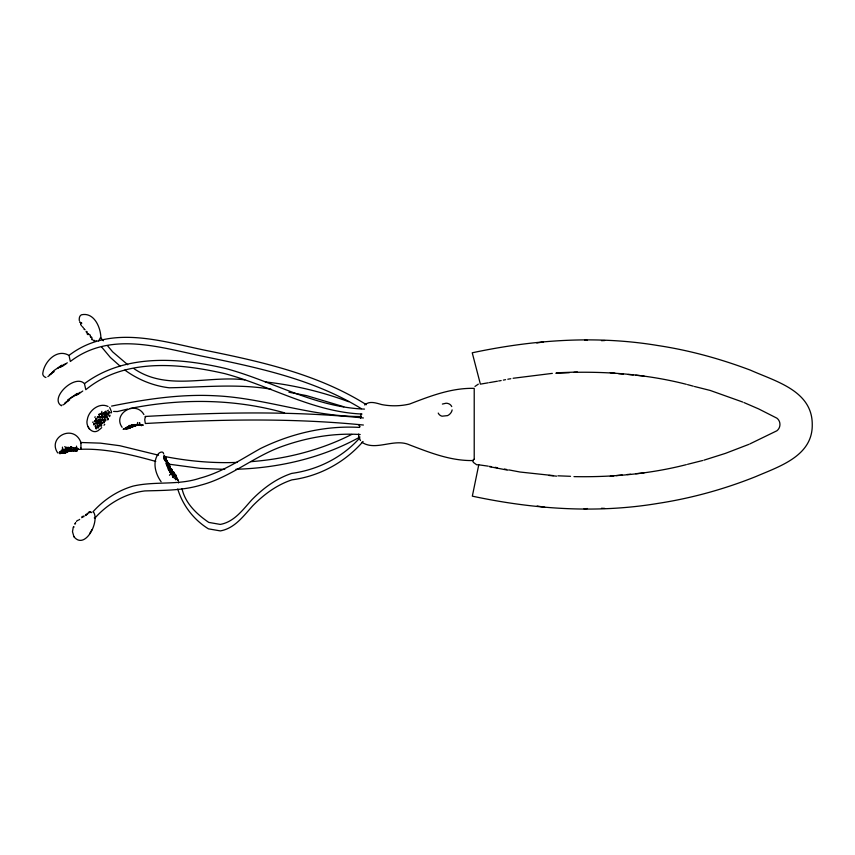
<?xml version="1.0" encoding="UTF-8"?>
<svg xmlns="http://www.w3.org/2000/svg" width="855" height="855" viewBox="0 0 855 855"><rect width="100%" height="100%" fill="white"/><g stroke="black" fill="none" stroke-linecap="round" stroke-linejoin="round"><path stroke-width="1.28" d="M80.936 443.157L80.947 442.495C73.722 423.204 46.993 437.365 57.723 452.936M155.749 461.422C131.36 454.678 106.458 448.394 80.936 449.281L80.947 442.495L100.505 443.147L119.796 445.712L158.57 455.202M358.683 434.051L358.63 436.371L360.447 440.517M101.456 414.611C102.258 410.603 99.383 415.754 101.574 413.863L101.307 413.382M359.239 427.404C325.135 425.427 290.946 433.581 260.401 448.576C240.811 459.53 221.894 472.345 199.942 478.169C178.214 485.597 154.99 480.938 132.985 486.132C117.477 490.674 103.658 499.886 92.906 511.878L93.537 512.081C99.95 521.443 85.051 550.524 73.947 536.737M360.554 418.362L361.067 414.044M97.16 421.13L97.224 422.423M98.817 419.944L98.304 420.842L98.881 421.226M105.005 415.872L105.069 417.155M73.263 527.086L72.493 531.735L73.947 536.737M488.291 466.167L478.768 464.81L472.334 496.157C533.221 509.163 596.256 513.705 657.912 503.413C691.471 498.262 724.409 489.167 755.948 476.524C779.504 466.37 812.838 455.939 812.25 424.475C812.336 390.649 775.464 381.362 750.498 370.183C720.541 358.886 689.558 350.315 657.912 345.538C596.224 335.224 533.167 339.82 472.238 352.794L480.382 384.141L488.291 382.784M178.46 482.957L178.46 481.921M98.614 340.953L100.484 337.64L103.38 340.771M73.808 526.498L73.925 527.246M78.521 520.171L79.665 519.359M82.443 517.061L82.337 516.324L81.759 517.735M82.956 517.04L83.822 515.928L83.929 516.666M86.28 514.966C86.996 512.818 84.143 516.367 85.949 515.394M90.683 512.508L90.822 511.792L89.893 512.444M79.846 321.619L79.889 322.228M82.465 326.706L83.491 327.999M85.115 329.741L84.025 329.293L84.282 328.694M91.699 337.212L92.062 338.227M92.703 339.948L91.624 339.499L91.88 338.901M96.102 340.653L96.134 341.263M101.841 411.383L101.563 413.318M107.185 411.009L108.382 410.176M94.264 517.906L95.258 517.478M89.615 533.734L92.051 529.534M60.694 451.419C64.392 450.606 57.114 452.316 60.801 451.504M73.37 449.666C76.758 449.281 69.244 450.478 72.654 449.773M73.477 449.516L72.429 449.687M73.092 450.948C76.597 450.232 70.676 451.761 73.145 450.489M75.187 523.826L75.657 522.683L74.834 524.072M363.396 417.967C290.946 410.721 217.94 412.345 145.339 416.46L144.741 419.773L145.339 423.514C217.94 419.41 290.946 417.785 363.396 425.031M62.094 404.917L61.41 405.751C49.066 398.323 74.823 373.55 84.453 383.649L85.799 389.709C124.509 357.828 179.101 363.193 224.758 373.624C270.864 385.979 313.144 412.035 361.986 414.034M169.472 475.284L171.171 473.317M104 425.234L104.738 424.411M474.974 386.439L478.319 384.141M359.613 438.102C342.043 457.714 317.643 469.801 291.705 473.403C276.357 478.447 263.158 488.291 251.926 499.705C242.884 509.633 234.388 521.871 220.291 524.414L208.791 522.416C196.639 514.133 185.172 503.157 182.04 488.718M363.065 441.49C344.843 462.448 319.481 476.192 291.972 479.847C276.838 484.817 263.821 494.521 252.749 505.775C243.536 515.96 234.772 528.337 220.366 530.912L208.417 528.839C193.722 519.733 182.778 505.476 177.733 489.007M94.894 518.109C107.741 503.638 125.429 493.367 144.752 490.93C163.508 490.343 182.478 490.61 200.658 485.159C230.016 477.624 253.262 456.848 281.509 446.641C306.635 437.568 333.461 432.833 360.201 434.522M100.217 428.964L101.724 427.628M474.215 459.178L472.697 460.46L473.381 462.405L476.673 464.767L478.768 464.81M99.618 429.413C93.227 435.997 84.987 426.72 87.338 419.506C88.578 410.699 99.233 402.107 108.051 406.478M87.573 514.315C86.131 515.383 87.702 512.241 88.076 513.46M90.983 512.53L91.624 512.583M53.47 370.931L60.192 366.271M60.513 366.058L61.774 365.181M52.08 372.395L53.341 371.519M57.638 368.516L59.679 367.105M59.786 367.308L61.058 366.432M61.517 366.111L62.778 365.235M63.719 364.647L64.563 364.145M49.312 374.875L50.456 374.084M53.042 372.139L50.744 373.881L52.679 372.641M61.015 366.613L62.276 365.737M52.967 372.438L54.228 371.562M60.652 367.105L62.714 365.651M49.804 374.971L51.065 374.095M66.049 363.664L67.31 362.787M62.672 366.111L65.963 363.824M47.869 376.595L49.526 375.441M67.78 399.958L75.657 394.508M75.967 394.283L77.228 393.407M69.373 399.029L70.634 398.152M71.04 397.874L72.301 396.998M73.092 396.752L75.133 395.331M67.534 400.632L68.806 399.755M67.235 401.252L68.507 400.375M75.251 395.534L76.907 394.54M76.971 394.337L78.243 393.46M78.767 393.247L80.007 392.306M64.777 403.1L65.921 402.31M66.198 402.107L67.342 401.316M76.907 394.754L78.179 393.877M66.22 402.203L68.144 400.867M68.421 400.674L69.683 399.798M76.106 395.341L77.378 394.465M65.258 403.197L66.53 402.331M78.136 394.337L82.764 391.024M63.323 404.821L64.98 403.678M94.606 417.165L95.45 416.984M92.543 422.22L93.398 422.039M98.913 417.742C101.093 415.252 96.936 416.684 99.276 417.753M108.061 413.852L108.906 413.681M364.69 404.971C369.638 400.439 376.296 403.143 381.843 404.597C391.002 406.349 400.535 406.178 409.62 404.03C430.332 396.068 451.547 387.785 474.215 388.362L474.215 459.359M45.946 377.515C44.321 377.023 42.825 375.591 42.75 373.827C43.829 362.05 56.761 348.124 68.999 355.413C110.167 323.81 161.424 341.348 206.814 350.614C261.961 361.804 318.092 374.383 366.378 404.704M84.453 383.649C125.033 353.404 179.229 357.593 225.827 368.548C272.392 381.052 315.132 407.354 364.508 409.096M351.651 434.447C320.401 450.318 285.688 459.017 250.804 461.668M359.944 437.023C322.185 457.981 278.976 468.016 235.98 469.256M111.588 406.093C145.297 399.285 180.523 393.866 215.396 395.78C264.633 397.981 311.551 416.791 361.184 416.524M748.895 444.354L725.467 453.364L703.879 460.193M749.878 443.905L776.906 430.77A7.866 7.748 -90 0 0 779.942 424.369L779.824 423.022A7.866 7.748 -90 0 0 776.906 418.18L758.642 408.914L743.989 402.566M62.287 450.403C59.198 450.168 65.269 450.692 62.191 450.457M125.493 428.195L123.109 429.242L127.342 428.024M127.32 427.885L125.193 428.237M134.791 424.657C132.472 424.924 136.629 424.604 134.652 424.529M131.221 426.442L133.059 426.41M134.224 425.17C136.458 424.903 132.407 425.266 134.363 425.298M129.169 427.596L129.714 427.393M131.98 426.314L130.687 426.549L131.307 426.282M130.27 427.286L130.794 427.115M128.068 428.612L128.688 428.334L127.94 428.547M130.12 427.318L131.146 426.987M134.545 425.523C136.736 425.159 132.717 425.598 134.673 425.598M136.682 424.625L137.281 425.063L136.64 425.266M128.165 428.505L127.406 428.654L128.026 428.376M135.966 425.224L136.511 425.138M137.944 424.646L136.95 424.839M138.018 425.17L139.878 425.021M138.831 424.839C136.629 425.181 140.925 424.272 138.414 425.074M138.628 425.17L140.006 425.095M139.098 425.117L140.541 424.978L139.258 425.298M141.022 424.796L142.09 424.743L140.637 424.732M141.663 425.544C139.557 425.961 146.472 424.262 141.524 425.427M442.377 404.062L446.107 403.218A7.492 6.327 -28.9 0 1 451.739 406.595M165.389 460.792L166.49 462.202L165.539 460.909M168.414 463.292L169.001 464.329L168.382 463.57M167.644 466.819L168.275 468.326L167.58 466.851M167.366 466.712C169.066 469.245 165.956 464.318 167.698 466.638M171.128 470.859C169.632 468.604 172.176 473.884 171.214 470.314M171.192 470.432L170.38 468.775L172.454 471.832L171.641 470.175L171.844 471.073M686.362 464.639C649.757 474.012 611.699 477.325 573.972 476.62M687.527 464.329L702.618 460.524M136.469 424.529L135.849 424.807L136.511 424.775M136.319 424.7L137.933 424.593M136.608 425.021L135.731 425.566M131.905 426.602L133.294 426.624L132.707 426.453M140.594 424.497L139.964 424.689L140.509 424.657M129.18 427.479L128.421 427.628M135.037 425.961L135.656 425.683M138.553 425.202L136.447 425.192M130.933 427.244L131.552 426.966L129.864 427.297M126.433 429.189C128.335 428.526 124.167 429.52 126.593 429.028M127.545 409.096L117.456 411.544L113.608 411.437M503.371 380.112L505.583 379.663M513.107 378.273L552.33 373.379M130.067 408.487C181.014 398.291 234.398 398.665 284.565 412.858M497.45 381.202L489.498 382.591M498.636 380.988L501.148 380.56M536.801 342.994L543.513 341.893M507.806 379.225L510.809 378.722M64.606 446.791L65.172 446.705M65.215 449.57C66.626 449.377 63.559 451.301 65.461 449.709M133.017 425.352L133.508 425.138M136.757 425.245L135.977 425.298M138.018 425.138L136.266 425.459M134.994 425.715L136.394 425.534M133.017 426.538L132.14 426.666M130.484 427.019L131.296 426.955M128.731 427.447L131.093 427.083L130.398 427.19M132.653 426.827C130.078 426.592 134.855 426.036 132.429 426.57M128.645 427.618C126.978 427.853 131.082 427.126 128.368 427.746M610.288 476.288L613.815 475.861M616.156 475.583L622.194 474.963M573.972 372.331C611.699 371.626 649.757 374.939 686.362 384.312M635.735 473.702L643.954 472.975M584.018 508.832L587.471 508.543M555.782 373.229L569.291 372.705M627.121 474.514L630.744 474.29M237.476 462.384C213.205 463.399 188.795 461.23 164.972 456.549M556.648 372.791L577.424 372.021M604.699 340.536L601.471 340.675M224.769 469.395L200.134 468.348L168.585 464.126M557.952 475.808L570.52 476.31M604.699 508.415L601.471 508.276M244.787 379.834C208.15 375.27 167.195 391.301 134.203 368.815M472.911 460.546C450.681 460.963 429.947 452.658 409.62 444.921C394.134 437.835 375.687 451.59 361.847 442.238M508.811 469.897L520.022 472.024L553.484 475.626M587.471 340.408L584.841 340.194M628.329 374.511L633.245 374.95M80.872 322.923L80.199 322.634M80.616 323.062L80.68 324.056M80.894 324.75L81.631 326.033M87.456 333.397C86.131 333.45 88.749 335.673 88.151 334.059M90.128 334.829L90.192 335.823M90.277 336.25L91.004 337.533L90.651 336.517M635.735 375.249L643.954 375.976M618.507 373.656L623.423 374.105M548.878 475.433L556.648 476.16M265.274 381.929C293.693 385.017 321.79 391.772 348.594 401.69M271.067 389.207C237.263 383.5 203.148 387.24 169.162 387.785C153.109 385.851 137.922 379.609 124.894 370.087M610.288 372.662L614.98 373.229M489.498 466.37L491.486 466.67M544.785 507.272L537.175 506.021M495.066 467.311L497.45 467.749M507.806 470.175L489.498 466.68M288.937 392.221L306.56 395.63L343.774 406.734M504.482 469.064L506.694 469.502M694.463 386.492L710.174 390.436L742.781 402.064M687.527 384.622L693.309 386.182M122.115 427.308C112.294 413.82 135.507 399.841 143.907 414.557M361.344 408.679C314.277 379.706 259.728 368.035 206.311 357.016C161.542 348.028 110.968 330.244 70.334 361.483L68.999 355.413M127.758 364.743L112.646 351.854L107.591 345.805M86.783 331.59C84.869 330.436 87.488 333.942 87.103 331.997M89.198 334.519L88.503 333.856M94.456 340.45C92.532 339.296 95.162 342.791 94.777 340.846M109.675 407.429L111.524 411.843L111.417 412.847L110.466 412.73M119.946 365.983L110.348 357.454L101.553 346.916M164.256 457.446L165.592 459.669L163.765 456.485L164.384 457.233M168.499 463.528L167.398 461.85L168.243 463.121M167.965 463.239L168.788 464.885L167.943 463.613M165.998 461.24L165.859 461.764L165.336 460.984M166.639 463.581L167.131 464.97M171.716 469.609C170.466 467.001 173.041 471.586 171.524 469.513M173.907 475.572C172.988 475.423 174.986 477.464 174.014 476.085M81.364 322.666L81.813 323.233M161.125 481.728C155.482 474.023 152.105 462.074 158.367 453.781C159.639 452.167 163.38 450.713 163.668 453.93M175.767 475.017L175.147 474.269L175.564 475.091M168.702 463.463L168.157 463.047M173.843 472.313C172.24 469.919 175.19 474.824 173.522 472.42M175.446 475.134L176.066 475.882L175.649 475.059M176.643 477.165C175.072 474.771 177.701 479.815 176.525 477.197M166.02 459.734L167.441 461.369L165.72 458.868L166.127 459.691M175.617 476.919L174.997 476.171L175.414 476.994M176.504 478.586L175.296 477.037M165.656 460.866L165.036 460.118L165.453 460.941M174.014 475.53L173.405 474.782L173.704 475.637M164.449 459.028C162.792 456.602 165.517 461.668 164.331 459.071M171.417 471.212L172.037 471.971L171.62 471.148M167.452 464.703L168.072 465.451L167.227 464.18M172.443 473.435C174.067 475.893 171.481 470.806 172.56 473.392M166.992 464.383L167.516 465.173L166.693 463.528M171.481 472.334C170.07 470.752 172.443 474.151 171.278 472.409M167.933 466.958C169.589 469.384 166.864 464.329 168.05 466.926M171.481 474.354C173.138 476.791 170.412 471.725 171.599 474.322M170.177 472.377C169.29 470.507 171.363 474.033 170.06 472.42M88.802 427.96L89.454 429.167M169.707 466.755C168.007 464.115 170.679 469.299 169.568 466.734M88.065 426.624L88.439 427.318M145.339 416.46L145.639 417.037M175.499 476.962L176.803 479.452L176.451 478.779M104.727 412.591L104.898 413.136M359.773 426.966L359.153 424.465L359.207 425.031A9.266 1.197 74.3 0 1 359.72 426.837L359.731 426.869M138.467 424.486L137.185 424.796L137.644 422.445M77.538 520.332L76.437 521.422M139.621 422.552L139.878 424.817M79.323 320.604C79.034 318.541 79.323 315.848 81.407 314.811C94.306 311.872 101.008 328.01 100.89 338.559M80.936 449.281L80.915 447.945M139.429 422.562L139.461 424.86M76.501 446.118L76.533 448.255M62.458 447.122L62.501 450.329M452.135 409.908A7.492 6.327 -28.9 0 1 447.593 415.605L442.046 416.203A7.492 6.327 -28.9 0 1 438.23 413.072M101.595 415.53C101.916 418.384 103.305 413.008 101.595 415.53M93.665 424.069C93.74 427.062 95.504 421.782 93.665 424.069M94.734 421.055C94.809 424.048 96.572 418.768 94.734 421.055M95.717 419.014C95.803 422.007 97.556 416.727 95.717 419.014M95.29 426.218C95.365 429.21 97.128 423.93 95.29 426.218M95.685 423.31C95.76 426.303 97.523 421.023 95.685 423.31M96.455 420.414C96.54 423.407 98.293 418.127 96.455 420.414M97.385 417.09C97.47 420.083 99.223 414.803 97.385 417.09M95.942 428.024C96.027 431.016 97.791 425.737 95.942 428.024M97.181 423.332C97.267 426.324 99.02 421.045 97.181 423.332M98.004 420.575C98.09 423.567 99.843 418.287 98.004 420.575M98.913 414.419C98.998 417.411 100.751 412.131 98.913 414.419M97.556 425.705C97.63 428.697 99.394 423.417 97.556 425.705M97.855 427.201C97.93 430.193 99.693 424.914 97.855 427.201M98.624 422.327C98.71 425.32 100.463 420.04 98.624 422.327M99.543 419.773C99.629 422.765 101.382 417.486 99.543 419.773M99.96 417.176C100.046 420.168 101.798 414.889 99.96 417.176M99.191 425.277C99.276 428.27 101.04 422.99 99.191 425.277M99.917 423.353C100.003 426.346 101.756 421.055 99.917 423.353M100.281 421.141C100.366 424.133 102.119 418.854 100.281 421.141M100.858 425.405C100.943 428.398 102.696 423.107 100.858 425.405M101.948 417.529C102.034 420.521 103.786 415.241 101.948 417.529M101.777 419.912C101.863 422.904 103.615 417.625 101.777 419.912M101.563 422.851C101.649 425.843 103.402 420.564 101.563 422.851M102.963 413.232C103.038 416.225 104.802 410.945 102.963 413.232M103.231 419.848C103.316 422.84 105.069 417.561 103.231 419.848M103.722 416.3C103.808 419.292 105.56 414.012 103.722 416.3M104.363 414.429C104.449 417.422 106.202 412.142 104.363 414.429M103.605 422.092C103.679 425.085 105.443 419.805 103.605 422.092M105.122 411.736C105.208 414.728 106.961 409.449 105.122 411.736M104.47 417.7C104.545 420.692 106.309 415.412 104.47 417.7M105.069 420.158C105.144 423.15 106.907 417.86 105.069 420.158M105.742 415.22C105.828 418.213 107.58 412.933 105.742 415.22M106.298 413.04C106.383 416.032 108.147 410.753 106.298 413.04M106.469 417.069C106.554 420.062 108.307 414.771 106.469 417.069M107.463 414.215C107.548 417.208 109.301 411.918 107.463 414.215M107.516 419.014C107.591 422.007 109.355 416.727 107.516 419.014M108.649 412.206C108.735 415.199 110.487 409.919 108.649 412.206M109.173 415.701C109.258 418.694 111.011 413.414 109.173 415.701M88.941 512.22C88.578 514.528 91.025 509.986 88.941 512.22M59.198 452.851L60.363 452.819L59.198 452.851M59.519 453.513L60.684 453.481L59.519 453.513M63.42 449.42L64.585 449.377L63.42 449.42M61.207 453.032L62.383 452.99L61.207 453.032M62.148 451.729L63.313 451.686L62.148 451.729M62.971 450.906L65.247 450.425L62.971 450.906M66.049 447.496L67.214 447.454L66.049 447.496M65.717 448.544L66.893 448.512L65.717 448.544M63.003 453.022L64.168 452.99L63.003 453.022M63.751 452.306L64.916 452.263L63.751 452.306M67.876 447.518L69.052 447.486L67.876 447.518M65.653 450.628L66.818 450.585L65.653 450.628M65.322 451.472L66.498 451.44L65.322 451.472M67.064 449.367L68.229 449.335L67.064 449.367M64.467 453.097L65.643 453.065L64.467 453.097M67.385 450.04L68.55 450.008L67.385 450.04M66.54 451.964L67.716 451.921L66.54 451.964M69.405 448.437L70.58 448.405L69.405 448.437M67.78 450.874L68.956 450.831L67.78 450.874M70.516 447.069L71.681 447.037L70.516 447.069M71.018 447.731L72.183 447.689L71.018 447.731M69.437 450.093L70.612 450.051L69.437 450.093M68.753 451.376L69.918 451.344L68.753 451.376M70.249 449.356L71.414 449.324L70.249 449.356M69.992 450.628L71.425 450.692L69.992 450.628M70.367 450.681L71.895 450.617L70.367 450.681M72.889 447.892L74.054 447.86L72.889 447.892M74.46 448.939L75.625 448.907L74.46 448.939M75.272 448.191L76.437 448.159L75.272 448.191M75.219 449.623L76.394 449.591L75.219 449.623M76.544 448.426L77.72 448.394L76.544 448.426M75.176 451.205L77.345 450.703L75.176 451.205M77.955 449.399L79.12 449.367L77.955 449.399M67.46 448.661L68.592 448.672L67.46 448.661M129.073 425.48L130.217 425.747L129.073 425.48M127.128 426.976L128.207 426.912L127.128 426.976M131.275 424.999L132.354 424.946L131.275 424.999M131.125 425.544L132.194 425.491L131.125 425.544M126.241 427.938L127.363 428.099L126.241 427.938M129.191 428.077L130.27 428.024L129.191 428.077M134.598 425.811L135.197 425.79L134.598 425.811M134.214 426.25L135.282 426.185L134.214 426.25M164.235 455.437L165.058 457.083L164.235 455.437M165.314 456.623L166.127 458.28L165.314 456.623M166.34 460.535L167.153 462.181L166.34 460.535M166.159 463.613L166.982 465.27L166.159 463.613M169.461 465.355L170.273 467.001L169.461 465.355M168.788 466.52L169.611 468.166L168.788 466.52M168.969 467.835L169.792 469.491L168.969 467.835M168.285 469.053L169.108 470.71L168.285 469.053M169.215 469.47L170.027 471.126L169.215 469.47M173.031 472.334L173.854 473.991L173.031 472.334M174.644 474.001L175.457 475.647L174.644 474.001M172.464 475.979L173.276 477.624L172.464 475.979M174.997 478.041L175.809 479.687L174.997 478.041M177.284 478.725L178.096 480.382L177.284 478.725"/></g></svg>
